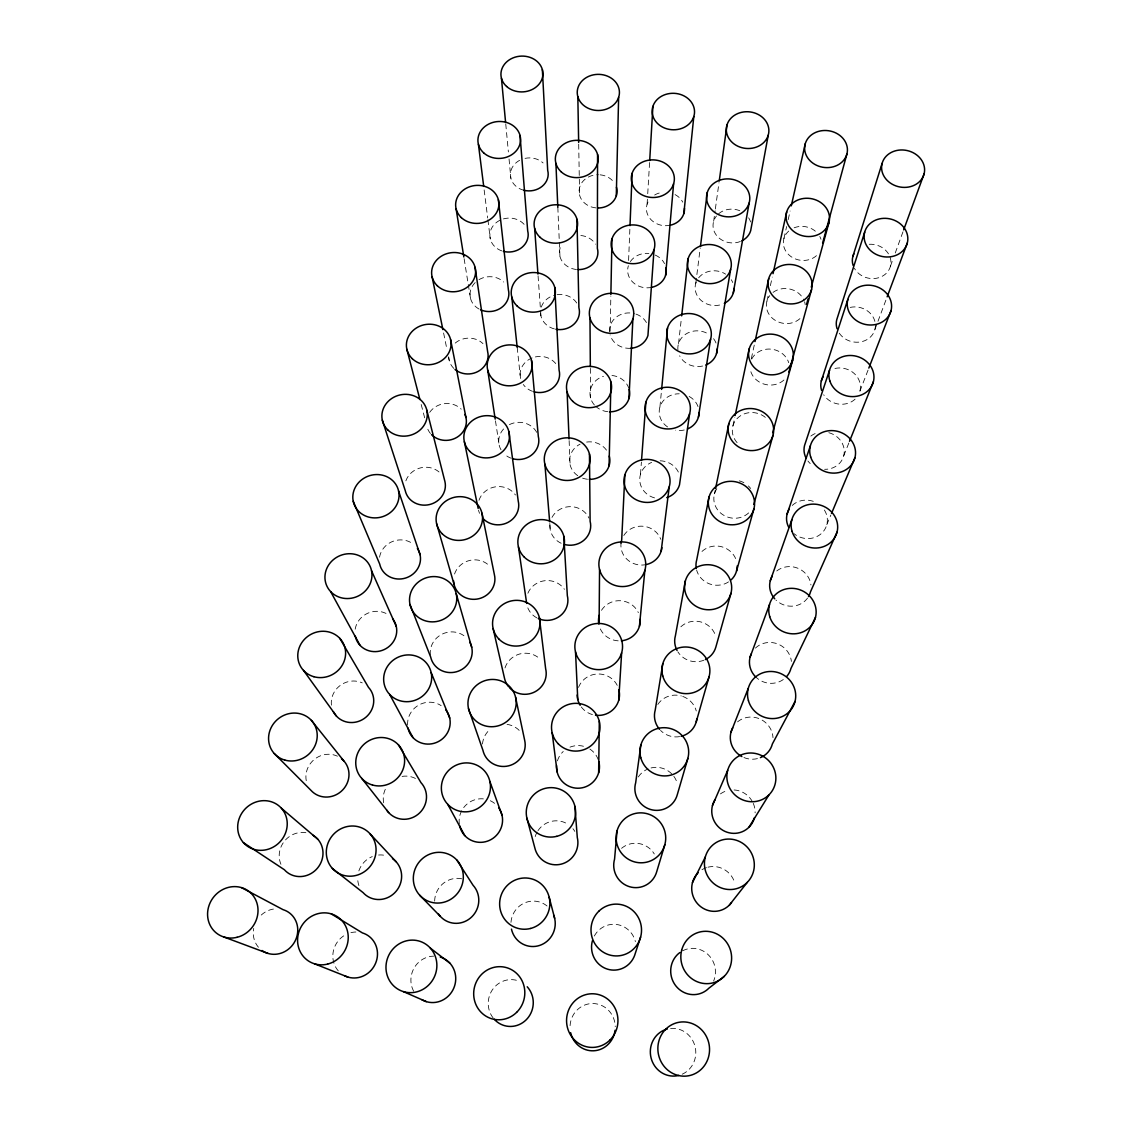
<?xml version="1.0" encoding="UTF-8"?>
<svg xmlns="http://www.w3.org/2000/svg" width="1132" height="1132" viewBox="0 0 1132 1132"><rect width="100%" height="100%" fill="white"/><g stroke="black" fill="none" stroke-linecap="round" stroke-linejoin="round"><path stroke-width="0.75" stroke-dasharray="5 3.75" d="M610.148 331.294L610.841 296.117M628.585 260.487L629.93 227.391M647.108 204.213L647.631 195.482M647.73 193.728L649.598 162.286M640.486 474.379L641.405 462.054M659.928 406.968L661.442 391.177M678.521 343.647L681.478 317.597M695.784 283.255L700.199 248.347M713.655 221.264L715.113 210.75M715.353 208.995L718.99 182.733M714.504 493.793L715.198 490.368M732.942 425.816L734.753 417.255M751.337 358.575L754.662 343.265M766.958 301.084L768.09 295.947M770.368 285.66L772.265 277.099M783.91 238.597L786.627 226.527M788.183 219.636L790.122 211.019M890.459 266.147L892.865 259.553M895.271 252.96L903.081 231.522M874.923 329.44L877.371 322.903M877.979 321.276L886.54 298.438M859.938 391.106L868.202 369.74M843.722 455.786L848.887 442.895M826.813 524.654L830.831 515.088M421.203 404.506L424.684 417.906M443.588 332.992L447.083 350.043M448.47 356.863L449.163 360.259M464.12 258.704L467.983 282.759M468.266 284.472L470.473 298.225M495.462 420.821L499.198 445.286M484.142 189.921L487.68 217.995M487.892 219.75L490.326 239.05M517.197 347.425L520.564 378.725A19.782 18.055 -3.6 0 1 532.111 357.924M505.735 123.855L508.381 151.943M509.046 158.961L510.872 178.276M549.798 523.493L550.378 530.469M538.068 275.84L540.969 316.182M557.821 207.298L559.958 256.525M569.127 440.617L570.132 464.997M578.693 144.217L579.612 195.27M590.352 368.353L590.564 397.87M618.199 640.839A20.857 20.079 3.7 0 1 599.097 625.501M601.488 610.318A20.857 20.079 3.7 0 1 620.605 600.738A20.857 20.079 3.7 0 1 638.363 612.638M592.432 714.589A21.168 20.716 0.8 0 1 581.041 706.637M578.523 687.421A21.168 20.716 0.8 0 1 617.237 685.355M557.425 760.86A21.494 21.324 -12.8 0 1 563.241 751.464M569.976 747.148A21.494 21.324 -12.8 0 1 584.055 746.413M589.857 749.059A21.494 21.324 -12.8 0 1 598.446 760.237M572.948 828.709A22.032 21.777 -68 0 1 574.83 831.412M535.21 836.576A22.032 21.777 -68 0 1 537.134 832.062M538.011 830.633A22.032 21.777 -68 0 1 568.193 824.407M510.971 922.368A22.753 22.131 -76.4 0 1 548.086 906.902M493.113 1017.923A23.461 22.484 -78.4 0 1 492.151 990.16A23.461 22.484 -78.4 0 1 517.366 980.538M679.625 736.621A21.338 20.829 21.2 0 1 660.564 730.437M657.805 704.458A21.338 20.829 21.2 0 1 681.294 695.954M682.766 696.421A21.338 20.829 21.2 0 1 696.265 710.953M621.567 848.321A22.215 21.89 73.4 0 1 654.282 853.952M703.962 660.197A20.999 20.192 15.7 0 1 677.842 651.82M680.856 626.788A20.999 20.192 15.7 0 1 715.82 636.538M570.075 1025.663A23.645 22.626 -89.7 0 1 593.126 1003.532A23.645 22.626 -89.7 0 1 615.256 1026.653M594.342 936.008A22.923 22.272 86.2 0 1 635.406 941.64M638.321 776.948A21.692 21.409 38.6 0 1 648.056 768.925M651.056 767.949A21.692 21.409 38.6 0 1 671.785 773.92M673.851 776.34A21.692 21.409 38.6 0 1 677.318 783.641M701.982 869.716A22.541 21.89 62.7 0 1 706.467 867.621M707.995 867.183A22.541 21.89 62.7 0 1 734.965 883.512M783.302 679.54A21.211 20.263 25.2 0 1 755.766 676.993M755.426 648.098A21.211 20.263 25.2 0 1 777.359 643.825A21.211 20.263 25.2 0 1 791.409 661.413M682.709 950.767A23.206 22.315 74.6 0 1 708.307 954.814A23.206 22.315 74.6 0 1 713.641 981.048M670.597 1028.45A23.899 22.711 81.1 0 1 695.048 1046.506A23.899 22.711 81.1 0 1 682.03 1074.296M757.435 758.61A21.593 20.857 33.3 0 1 743.328 757.28M737.555 721.862A21.593 20.857 33.3 0 1 759.954 718.976A21.593 20.857 33.3 0 1 773 737.682M720.447 793.9A22.003 21.395 46.5 0 1 727.706 790.546M734.116 789.966A22.003 21.395 46.5 0 1 752.511 801.838M753.247 803.338A22.003 21.395 46.5 0 1 755.129 812.833M504.999 667.951A21.112 20.489 -14.1 0 1 540.516 659.503M482.487 743.993A21.494 21.041 -28.8 0 1 489.335 730.027M507.065 724.381A21.494 21.041 -28.8 0 1 519.475 730.649M355.179 629.18A21.126 19.951 -25.4 0 1 387.399 614.195M331.421 705.165A21.55 20.433 -33.1 0 1 340.435 685.284A21.55 20.433 -33.1 0 1 362.254 682.879M430.372 655.301A21.112 20.22 -21.5 0 1 442.442 633.991A21.112 20.22 -21.5 0 1 466.724 638.094M454.555 574.009A20.73 19.669 -13.9 0 1 489.463 565.887M383.677 802.758A22.032 21.197 -43.8 0 1 385.616 788.608M402.101 776.396A22.032 21.197 -43.8 0 1 416.052 778.788M379.545 557.227A20.73 19.428 -18.9 0 1 412.699 543.657M258.45 947.258A23.277 21.734 -55.1 0 1 253.724 928.367M261.237 915.052A23.277 21.734 -55.1 0 1 276.562 908.77M280.934 864.296A22.654 21.324 -49.2 0 1 285.151 840.312A22.654 21.324 -49.2 0 1 308.413 833.265M306.248 780.684A22.06 20.885 -41.4 0 1 314.654 759.148A22.06 20.885 -41.4 0 1 337.435 756.19M358.929 885.592A22.64 21.635 -54 0 1 357.684 877.526M358.858 870.918A22.64 21.635 -54 0 1 372.258 856.584M378.569 855.028A22.64 21.635 -54 0 1 386.677 855.82M338.27 970.86A23.291 22.017 -60.6 0 1 344.652 935.258M350.92 932.669A23.291 22.017 -60.6 0 1 355.858 932.018M407.619 725.018A21.522 20.73 -31.8 0 1 418.557 705.179A21.522 20.73 -31.8 0 1 441.155 705.632M459.337 824.11A22.017 21.508 -49.2 0 1 484.255 798.966M490.312 800.734A22.017 21.508 -49.2 0 1 495.703 804.328M536.865 617.874A20.772 19.895 -6.6 0 1 526.918 605.153M527.88 593.253A20.772 19.895 -6.6 0 1 545.03 580.688A20.772 19.895 -6.6 0 1 564.443 589.305M434.646 901.129A22.668 21.918 -62.4 0 1 463.441 879.224M413.675 991.222A23.362 22.272 -68.4 0 1 433.655 956.144M807.555 598.064A20.857 19.64 20.4 0 1 775.929 600.059M776.75 570.967A20.857 19.64 20.4 0 1 797.876 568.25A20.857 19.64 20.4 0 1 810.937 584.961M850.189 307.409A19.697 17.546 13.5 0 1 874.031 318.899A19.697 17.546 13.5 0 1 864.622 340.76A19.697 17.546 13.5 0 1 839.166 333.034M834.949 368.466A19.966 18.027 14.5 0 1 855.424 374.692A19.966 18.027 14.5 0 1 858.877 394.035M855.084 399.172A19.966 18.027 14.5 0 1 823.672 394.799M554.355 328.917A19.499 17.574 -2 0 1 540.601 310.055M541.294 307.083A19.499 17.574 -2 0 1 555.458 294.985M557.071 294.688A19.499 17.574 -2 0 1 578.452 306.362M576.485 269.501A19.244 17.107 -0.9 0 1 561.458 244.922M580.843 235.498A19.244 17.107 -0.9 0 1 595.531 244.201M532.493 391.332A19.782 18.055 -3.6 0 1 523.267 384.512M535.351 356.934A19.782 18.055 -3.6 0 1 556.321 364.348M595.97 207.892A18.975 16.64 0.1 0 1 579.117 190.275A18.975 16.64 0.1 0 1 598.432 174.724M600.116 174.823A18.975 16.64 0.1 0 1 613.756 182.04M523.762 190.247A18.904 16.499 -2.8 0 1 510.419 175.46A18.904 16.499 -2.8 0 1 521.951 159.272M525.05 158.367A18.904 16.499 -2.8 0 1 543.077 162.937M561.161 543.261A20.433 19.286 -2.5 0 1 549.982 523.748M551.992 517.395A20.433 19.286 -2.5 0 1 570.797 506.655A20.433 19.286 -2.5 0 1 588.994 518.116M430.457 433.499A20.036 18.395 -10.3 0 1 426.849 426.283M429.679 412.345A20.036 18.395 -10.3 0 1 461.205 409.147M405.879 480.831A20.348 18.876 -13.7 0 1 440.164 473.02M607.714 411.694A19.852 18.211 0.9 0 1 595.517 406.162M594.399 405.001A19.852 18.211 0.9 0 1 603.455 376.319M611.959 375.484A19.852 18.211 0.9 0 1 628.614 387.696M453.833 368.424A19.725 17.886 -7.6 0 1 448.753 357.203M455.205 343.095A19.725 17.886 -7.6 0 1 482.954 343.619M479.572 513.334A20.376 19.102 -8.8 0 1 478.525 510.192M478.992 500.302A20.376 19.102 -8.8 0 1 495.66 486.802A20.376 19.102 -8.8 0 1 515.456 494.981M511.24 458.262A20.079 18.579 -5.8 0 1 504.037 453.762M501.009 449.828A20.079 18.579 -5.8 0 1 505.155 427.457M509.414 424.613A20.079 18.579 -5.8 0 1 537.856 434.9M719.627 305.046A19.428 17.362 6.1 0 1 699.152 298.438A19.428 17.362 6.1 0 1 697.722 279.109M698.642 277.835A19.428 17.362 6.1 0 1 725.598 274.128M731.258 279.731A19.428 17.362 6.1 0 1 732.729 282.533M702.604 366.032A19.683 17.843 6 0 1 679.625 355.816M677.898 349.845A19.683 17.843 6 0 1 687.676 333.034A19.683 17.843 6 0 1 708.774 334.265M713.556 338.68A19.683 17.843 6 0 1 716.471 344.354M670.285 225.226A19.06 16.768 3.1 0 1 649.768 218.25A19.06 16.768 3.1 0 1 649.98 198.977M654.65 195.015A19.06 16.768 3.1 0 1 660.678 192.652M675.068 194.591A19.06 16.768 3.1 0 1 682.766 202.147M587.48 479.246A20.15 18.763 -0.5 0 1 579.23 476.629M577.745 475.695A20.15 18.763 -0.5 0 1 580.079 444.14M586.631 442.06A20.15 18.763 -0.5 0 1 607.36 451.498M684.252 429.99A19.951 18.353 5.8 0 1 675.549 430.174M667.569 426.934A19.951 18.353 5.8 0 1 660.168 406.232A19.951 18.353 5.8 0 1 679.228 393.795M689.147 396.426A19.951 18.353 5.8 0 1 698.402 407.704M646.528 564.5A20.532 19.442 4.9 0 1 621.015 543.402M623.803 535.478A20.532 19.442 4.9 0 1 643.471 526.281A20.532 19.442 4.9 0 1 660.777 539.313M654.551 497.882A20.249 18.904 5.4 0 1 639.792 480.93A20.249 18.904 5.4 0 1 651.622 462.394M660.126 460.809A20.249 18.904 5.4 0 1 679.016 473.601M740.356 241.498A19.159 16.867 6.2 0 1 717.547 236.588A19.159 16.867 6.2 0 1 716.471 215.986M718.579 213.806A19.159 16.867 6.2 0 1 740.059 210.835M748.634 217.839A19.159 16.867 6.2 0 1 750.587 221.943M799.914 318.658A19.555 17.461 9.9 0 1 773.566 319.21A19.555 17.461 9.9 0 1 769.746 295.622M773.071 292.381A19.555 17.461 9.9 0 1 804.031 300.362M804.569 301.791A19.555 17.461 9.9 0 1 805.22 304.777M828.836 432.707A20.249 18.551 15.8 0 1 844.161 453.451A20.249 18.551 15.8 0 1 824.648 469.313M810.229 463.54A20.249 18.551 15.8 0 1 807.923 461.007M810.823 436.089A20.249 18.551 15.8 0 1 816.851 432.948M737.102 442.64A20.093 18.466 11 0 1 738.616 417.156A20.093 18.466 11 0 1 766.293 418.189M816.469 255.676A19.272 16.966 9.5 0 1 789.259 255.209A19.272 16.966 9.5 0 1 788.721 231.084M794.126 227.801A19.272 16.966 9.5 0 1 815.818 231.579M819.78 236.503A19.272 16.966 9.5 0 1 820.997 239.276M728.541 581.89A20.673 19.569 13.2 0 1 696.675 570.245M701.996 551.44A20.673 19.569 13.2 0 1 736.451 560.878M748.662 512.909A20.376 19.018 11.9 0 1 720.504 512.952A20.376 19.018 11.9 0 1 718.551 486.534M739.253 480.859A20.376 19.018 11.9 0 1 745.677 483.774M748.379 485.939A20.376 19.018 11.9 0 1 750.658 488.486M651.777 287.33A19.329 17.235 2.6 0 1 633.142 282.505A19.329 17.235 2.6 0 1 628.373 265.723M630.354 261.605A19.329 17.235 2.6 0 1 648.877 253.441M655.244 255.082A19.329 17.235 2.6 0 1 664.541 263.6M630.552 348.302A19.584 17.716 1.9 0 1 610.077 334.789M609.554 331.775A19.584 17.716 1.9 0 1 634.401 313.606M635.972 314.088A19.584 17.716 1.9 0 1 646.938 323.455M501.801 250.88A19.173 16.952 -4.1 0 1 494.245 224.49A19.173 16.952 -4.1 0 1 525.092 225.537M479.006 309.022A19.442 17.405 -5.6 0 1 476.346 281.514M478.992 279.646A19.442 17.405 -5.6 0 1 503.712 282.024M783.938 380.012A19.81 17.942 10.4 0 1 763.251 383.847A19.81 17.942 10.4 0 1 750.077 368.211M751.719 359.085A19.81 17.942 10.4 0 1 771.147 349.151A19.81 17.942 10.4 0 1 788.721 362.693M869.249 244.286A19.414 17.051 12.6 0 1 890.403 258.308A19.414 17.051 12.6 0 1 878.276 277.849A19.414 17.051 12.6 0 1 854.377 268.27M824.379 510.023A20.56 19.102 17.7 0 1 820.318 534.431A20.56 19.102 17.7 0 1 793.9 533.611M792.244 505.438A20.56 19.102 17.7 0 1 815.111 502.07"/><path stroke-width="1.5" d="M597.569 154.433L597.356 248.361A19.244 17.107 -0.9 0 1 578.211 269.6M599.111 623.746L599.55 569.481M598.644 772.774L599.309 721.409M610.87 294.447L611.973 238.824M609.087 465.761L610.926 381.993M616.289 195.935L618.624 97.394A21.098 18.07 0.1 0 0 593.21 74.896A21.098 18.07 0.1 0 0 583.178 104.993A21.098 18.07 0.1 0 0 618.624 97.394M630 225.636L632.123 173.366M624.878 474.803L621.68 540.12A20.532 19.442 4.9 0 0 621.015 543.402M628.953 398.606L632.901 318.814A22.187 20.008 0.9 0 0 606.073 293.91A22.187 20.008 0.9 0 0 595.63 327.233A22.187 20.008 0.9 0 0 632.901 318.814M649.697 160.546L652.909 106.38M618.709 700.397L621.638 652.881A23.843 23.093 0.6 0 0 592.899 624.142A23.843 23.093 0.6 0 0 581.579 662.616A23.843 23.093 0.6 0 0 621.638 652.881M654.027 249.634A21.848 19.386 1.8 0 1 617.393 257.785A21.848 19.386 1.8 0 1 627.51 225.494A21.848 19.386 1.8 0 1 654.027 249.634L647.943 335.511A19.584 17.716 1.9 0 1 630.552 348.302M641.533 460.285L645.891 402.2M665.588 275.331L673.597 183.865A21.536 18.805 2.4 0 0 647.363 160.433A21.536 18.805 2.4 0 0 637.528 191.775A21.536 18.805 2.4 0 0 673.597 183.865M617.067 830.747L614.563 859.16A22.215 21.89 73.4 0 0 629.689 886.766A22.215 21.89 73.4 0 0 656.758 871.555L664.824 844.684M661.612 389.422L667.54 328.011M639.41 626.307L644.872 570.387A23.447 22.315 3.1 0 0 616.487 542.61A23.447 22.315 3.1 0 0 605.549 579.782A23.447 22.315 3.1 0 0 644.872 570.387M683.855 213.566L693.803 116.554A21.197 18.225 2.9 0 0 667.866 93.843A21.197 18.225 2.9 0 0 658.329 124.223A21.197 18.225 2.9 0 0 693.803 116.554M681.676 315.856L688.171 258.535M661.201 550.973L669.238 486.817A23.036 21.522 4.4 0 0 641.207 460.017A23.036 21.522 4.4 0 0 630.651 495.873A23.036 21.522 4.4 0 0 669.238 486.817M700.425 246.606L707.274 192.497M640.853 744.969L635.675 782.764A21.692 21.409 38.6 0 0 650.674 809.522A21.692 21.409 38.6 0 0 677.261 794.777L687.86 758.44M719.23 180.979L726.985 124.93M689.6 413.831A22.682 20.843 5 0 1 651.65 422.604A22.682 20.843 5 0 1 661.895 387.866A22.682 20.843 5 0 1 689.6 413.831L679.483 484.921A20.249 18.904 5.4 0 1 666.72 497.627M698.402 417.213L710.585 339.26A22.315 20.164 5.3 0 0 683.219 314.13A22.315 20.164 5.3 0 0 673.299 347.75A22.315 20.164 5.3 0 0 710.585 339.26M662.8 663.72L655.216 710.118A21.338 20.829 21.2 0 0 659.517 729.291M716.514 353.608L730.621 269.444A21.975 19.541 5.6 0 0 703.552 245.092A21.975 19.541 5.6 0 0 693.944 277.68A21.975 19.541 5.6 0 0 730.621 269.444M733.295 292.947L749.115 203.081A21.65 18.961 5.7 0 0 722.358 179.45A21.65 18.961 5.7 0 0 713.033 211.076A21.65 18.961 5.7 0 0 749.115 203.081M685.384 580.843L675.408 635.717A20.999 20.192 15.7 0 0 677.049 650.461M768.232 135.189A21.324 18.367 5.9 0 1 732.744 142.915A21.324 18.367 5.9 0 1 741.785 112.28A21.324 18.367 5.9 0 1 768.232 135.189L750.686 230.687A19.159 16.867 6.2 0 1 741.87 240.833M709.071 496.906L696.675 560.085A20.673 19.569 13.2 0 0 696.293 568.604M715.551 488.656L728.852 423.609M735.121 415.543L749.243 348.727M755.03 341.553L768.713 278.613M773.029 273.675L786.683 211.981M791.282 205.854L805.248 143.806M822.61 243.069L846.863 154.15A21.466 18.48 9 0 0 819.879 131.043A21.466 18.48 9 0 0 811.361 161.961A21.466 18.48 9 0 0 846.863 154.15M806.635 304.069L808.036 298.99M811.276 287.118L828.921 222.664A21.805 19.074 9.3 0 0 801.612 198.822A21.805 19.074 9.3 0 0 792.81 230.716A21.805 19.074 9.3 0 0 828.921 222.664M788.905 372.018L811.545 289.622A22.131 19.669 9.7 0 0 783.91 265.044A22.131 19.669 9.7 0 0 774.868 297.928A22.131 19.669 9.7 0 0 811.545 289.622M772.675 432.764L792.711 360.089A22.484 20.305 10.1 0 0 764.751 334.718A22.484 20.305 10.1 0 0 755.412 368.65A22.484 20.305 10.1 0 0 792.711 360.089M753.841 504.433L772.986 435.353A22.852 20.984 10.8 0 0 744.672 409.147A22.852 20.984 10.8 0 0 735.036 444.211A22.852 20.984 10.8 0 0 772.986 435.353M736.536 571.037L753.87 509.032A23.206 21.678 11.8 0 0 725.202 481.977A23.206 21.678 11.8 0 0 715.254 518.187A23.206 21.678 11.8 0 0 753.87 509.032M730.918 593.409A23.616 22.47 13.5 0 1 691.567 602.903A23.616 22.47 13.5 0 1 701.882 565.377A23.616 22.47 13.5 0 1 730.918 593.409L715.863 647.023A20.999 20.192 15.7 0 1 705.406 659.546M696.251 721.763L709.085 676.738M852.821 256.568L882.111 163.39M864.678 232.187L836.789 319.578A19.697 17.546 13.5 0 0 837.072 328.719M821.323 380.975L847.826 299.456M640.585 937.14L635.25 953.498A22.923 22.272 86.2 0 1 607.686 969.218A22.923 22.272 86.2 0 1 592.432 940.706M829.515 370.235L804.583 445.371A20.249 18.551 15.8 0 0 806.069 458.092M787.136 513.928L810.371 445.838M770.269 580.801L791.792 519.857M903.676 229.881L924.108 173.833A21.65 18.593 12 0 0 896.586 150.514A21.65 18.593 12 0 0 888.578 181.7A21.65 18.593 12 0 0 924.108 173.833M750.091 657.112L769.491 604.644M887.148 296.81L907.312 242.97A21.989 19.187 12.7 0 0 879.437 218.9A21.989 19.187 12.7 0 0 871.173 251.106A21.989 19.187 12.7 0 0 907.312 242.97M868.838 368.084L891.054 310.564A22.329 19.782 13.6 0 0 862.853 285.759A22.329 19.782 13.6 0 0 854.349 318.955A22.329 19.782 13.6 0 0 891.054 310.564M730.975 732.178L748.266 688.355M849.524 441.282L873.395 381.696M831.496 513.489L854.929 457.696M712.481 805.503L727.65 770.453M837.029 532.111L810.484 591.838A20.857 19.64 20.4 0 1 808.517 596.592M815.479 617.336L790.914 668.517A21.211 20.263 25.2 0 1 786.811 676.342M692.459 882.606L705.264 857.136M795.018 701.5L772.378 743.936A21.593 20.857 33.3 0 1 760.407 757.633M748.931 827.28L768.939 794.905A24.833 24.055 39.9 0 0 757.379 753.94A24.833 24.055 39.9 0 0 727.777 783.259A24.833 24.055 39.9 0 0 768.939 794.905M729.404 905.076L747.177 882.451M724.282 976.322L708.943 988.137A23.206 22.315 74.6 0 1 676.115 986.227A23.206 22.315 74.6 0 1 679.823 952.564M223.966 937.027L267.916 953.413M314.484 963.799L347.878 977.072M403.388 991.618L426.325 1001.636M241.54 887.63L283.057 909.661A23.277 21.734 -55.1 0 1 295.056 941.117A23.277 21.734 -55.1 0 1 262.058 950.526M331.266 913.878L362.396 932.909A23.291 22.017 -60.6 0 1 375.683 963.035A23.291 22.017 -60.6 0 1 344.85 975.883M243.408 842.633L284.373 869.73A22.654 21.324 -49.2 0 0 317.611 867.975A22.654 21.324 -49.2 0 0 312.786 835.133M430.372 948.135A26.489 25.229 -65.4 0 1 416.675 991.887A26.489 25.229 -65.4 0 1 387.229 959.158A26.489 25.229 -65.4 0 1 430.372 948.135L449.942 963.233M332.341 868.414L363.089 892.61A22.64 21.635 -54 0 0 395.917 891.507A22.64 21.635 -54 0 0 392.493 858.594M281.401 808.234A25.64 23.97 -46.1 0 1 266.841 849.608A25.64 23.97 -46.1 0 1 239.149 818.648A25.64 23.97 -46.1 0 1 281.401 808.234L317.724 839.137M274.284 753.558L311.059 790.433A22.06 20.885 -41.4 0 0 342.656 789.98A22.06 20.885 -41.4 0 0 341.496 758.695M419.675 895.2L440.32 916.368M369.909 833.661A25.612 24.366 -50 0 1 356.014 875.461A25.612 24.366 -50 0 1 327.629 844.175A25.612 24.366 -50 0 1 369.909 833.661L396.115 861.749M311.399 720.377L343.732 760.789M361.773 778.42L388.658 812.592M303.503 670.413L336.445 716.103M456.847 860.065A25.626 24.748 -57.4 0 1 443.603 902.317A25.626 24.748 -57.4 0 1 414.51 870.706A25.626 24.748 -57.4 0 1 456.847 860.065L473.02 885.21A22.668 21.918 -62.4 0 1 470.304 918.193A22.668 21.918 -62.4 0 1 438.325 913.793M398.492 744.898L421.005 782.693A22.032 21.197 -43.8 0 1 418.005 814.347A22.032 21.197 -43.8 0 1 386.734 810.13M339.798 638.335L368.48 687.35A21.55 20.433 -33.1 0 1 364.207 718.523A21.55 20.433 -33.1 0 1 333.388 711.717M330.629 591.597L360.075 645.396M447.692 804.258L464.771 835.6M389.663 694.44L412.982 737.611M371.522 570.684A23.758 22.173 -23.1 0 1 340.874 597.696A23.758 22.173 -23.1 0 1 332.95 560.029A23.758 22.173 -23.1 0 1 371.522 570.684L396.327 626.576M353.241 501.306L379.701 564.047A20.73 19.428 -18.9 0 0 407.478 577.362A20.73 19.428 -18.9 0 0 417.397 548.482M431.165 672.606A24.253 23.164 -27.7 0 1 400.204 700.807A24.253 23.164 -27.7 0 1 391.63 661.484A24.253 23.164 -27.7 0 1 431.165 672.606L449.715 718.07M409.996 604.53L430.669 656.999A21.112 20.22 -21.5 0 0 458.262 671.191A21.112 20.22 -21.5 0 0 469.851 642.353M489.873 781.42A24.833 24.182 -41.4 0 1 458.559 810.908A24.833 24.182 -41.4 0 1 449.291 769.802A24.833 24.182 -41.4 0 1 489.873 781.42L502.028 815.266M468.492 708.618L482.925 750.29A21.494 21.041 -28.8 0 0 508.523 765.869A21.494 21.041 -28.8 0 0 524.654 740.201L515.598 697.34A24.239 23.546 -22.8 0 0 475.652 686.091A24.239 23.546 -22.8 0 0 484.963 725.824A24.239 23.546 -22.8 0 0 515.598 697.34M398.577 490.963A23.263 21.508 -17.2 0 1 368.608 517.069A23.263 21.508 -17.2 0 1 360.599 480.661A23.263 21.508 -17.2 0 1 398.577 490.963L420.057 554.708M382.319 420.156L405.256 490.651A20.348 18.876 -13.7 0 0 429.269 504.617A20.348 18.876 -13.7 0 0 444.933 481.595L426.821 410.166M436.598 523.663L454.031 584.225M456.224 593.72A23.744 22.513 -18.8 0 1 425.901 621.001A23.744 22.513 -18.8 0 1 417.269 582.952A23.744 22.513 -18.8 0 1 456.224 593.72L471.704 647.292M526.889 818.139L534.842 847.953A22.032 21.777 -68 0 0 561.132 864.155A22.032 21.777 -68 0 0 577.292 837.468L574.914 806.352M406.841 349.236L419.887 399.483M549.218 897.379L554.652 918.293M493.113 628.557L504.575 678.577A21.112 20.489 -14.1 0 0 508.664 686.813M464.361 441.735L478.171 508.48M432.084 276.76L442.895 329.582M481.977 513.221L494.415 574.801A20.73 19.669 -13.9 0 1 476.926 599.097A20.73 19.669 -13.9 0 1 453.578 580.857M450.593 339.558L465.945 417.482M456.097 208.868L463.837 256.978M487.722 370.15L495.193 419.081M475.086 267.378L487.651 351.712A19.725 17.886 -7.6 0 1 478.213 371.367A19.725 17.886 -7.6 0 1 455.007 369.485M518.428 546.883L526.677 603.441M508.891 431.646L518.23 501.066A20.376 19.102 -8.8 0 1 507.858 522.46A20.376 19.102 -8.8 0 1 483.392 518.909M552.161 732.8L557.114 771.897M478.412 144.302L483.704 186.412M539.384 617.648L545.652 668.786A21.112 20.489 -14.1 0 1 509.669 687.931M498.391 199.77L508.395 289.905A19.442 17.405 -5.6 0 1 501.32 307.692A19.442 17.405 -5.6 0 1 480.506 309.772M511.777 296.994L517.197 347.425M501.434 78.207L505.565 122.1M531.502 360.386L538.308 436.414A20.079 18.579 -5.8 0 1 532.45 454.328A20.079 18.579 -5.8 0 1 512.853 458.771M544.888 464.134L549.657 521.739M520.041 135.472L527.696 230.942A19.173 16.952 -4.1 0 1 522.078 247.285A19.173 16.952 -4.1 0 1 503.344 251.346M534.672 228.48L537.941 274.085M563.849 536.342L567.33 595.644A20.772 19.895 -6.6 0 1 560.241 615.808A20.772 19.895 -6.6 0 1 538.28 618.567M542.37 69.646L547.69 170.394A18.904 16.499 -2.8 0 1 542.214 186.285A18.904 16.499 -2.8 0 1 523.762 190.247M554.807 287.542L559.067 370.107A19.782 18.055 -3.6 0 1 553.378 387.498A19.782 18.055 -3.6 0 1 534.078 391.828M575.523 651.947L577.773 699.562M555.911 163.348L557.821 207.298M567.104 391.87L569.056 438.876M576.995 219.311L578.905 307.791A19.499 17.574 -2 0 1 555.968 329.27M577.829 96.673L578.664 142.448M589.461 453.96L590.112 521.258A20.433 19.286 -2.5 0 1 584.353 539.851A20.433 19.286 -2.5 0 1 564.443 544.464M589.984 318.007L590.338 366.612M640.132 619.331A20.857 20.079 3.7 0 1 621.397 640.783M598.743 623.817A20.857 20.079 3.7 0 1 599.309 615.101M618.879 689.685A21.168 20.716 0.8 0 1 595.489 715.226M580.164 705.307A21.168 20.716 0.8 0 1 577.178 694.977M598.87 761.723A21.494 21.324 -12.8 0 1 579.881 788.141A21.494 21.324 -12.8 0 1 556.576 765.543M553.661 915.123A22.753 22.131 -76.4 0 1 539.667 945.418A22.753 22.131 -76.4 0 1 511.466 929.131M527.215 986.779A23.461 22.484 -78.4 0 1 526.055 1019.946A23.461 22.484 -78.4 0 1 494.189 1019.196M696.845 718.749A21.338 20.829 21.2 0 1 681.139 736.309M615.072 1030.262A23.645 22.626 -89.7 0 1 593.833 1050.779A23.645 22.626 -89.7 0 1 570.655 1032.709M731.513 902.6A22.541 21.89 62.7 0 1 699.406 905.6A22.541 21.89 62.7 0 1 698.161 872.73M755.766 676.993A21.211 20.263 25.2 0 1 751.294 653.829M678.86 1075.4A23.899 22.711 81.1 0 1 651.07 1057.911A23.899 22.711 81.1 0 1 667.314 1029.016M741.856 756.558A21.593 20.857 33.3 0 1 732.687 727.848M754.45 817.615A22.003 21.395 46.5 0 1 724.904 831.369A22.003 21.395 46.5 0 1 715.042 799.631M392.62 618.737A21.126 19.951 -25.4 0 1 384.272 649.542A21.126 19.951 -25.4 0 1 355.307 636.198M445.697 709.736A21.522 20.73 -31.8 0 1 437.815 741.87A21.522 20.73 -31.8 0 1 408.015 728.06M440.235 957.049A23.362 22.272 -68.4 0 1 453.72 988.278A23.362 22.272 -68.4 0 1 421.755 999.627M498.802 807.88A22.017 21.508 -49.2 0 1 489.406 840.383A22.017 21.508 -49.2 0 1 459.606 825.667M774.727 598.786A20.857 19.64 20.4 0 1 772.265 576.089M821.577 390.37A19.966 18.027 14.5 0 1 823.176 376.645M616.459 187.332A18.975 16.64 0.1 0 1 597.668 207.991M464.912 414.468A20.036 18.395 -10.3 0 1 457.017 437.277A20.036 18.395 -10.3 0 1 431.547 434.674M629.095 389.167A19.852 18.211 0.9 0 1 609.483 411.807M733.918 288.462A19.428 17.362 6.1 0 1 724.31 303.376M717.164 348.996A19.683 17.843 6 0 1 705.802 365.028M684.492 208.33A19.06 16.768 3.1 0 1 670.285 225.226M609.285 456.04A20.15 18.763 -0.5 0 1 589.277 479.345M699.081 412.473A19.951 18.353 5.8 0 1 687.492 428.971M661.852 547.676A20.532 19.442 4.9 0 1 646.528 564.5M737.201 565.958A20.673 19.569 13.2 0 1 731.258 579.754M665.998 267.845A19.329 17.235 2.6 0 1 651.777 287.33M853.132 265.454A19.414 17.051 12.6 0 1 853.868 253.823M788.579 527.031A20.56 19.102 17.7 0 1 789.089 509.343M829.869 381.017A22.682 20.418 14.7 0 0 867.904 390.851A22.682 20.418 14.7 0 0 856.528 356.283A22.682 20.418 14.7 0 0 829.869 381.017M810.682 457.003A23.065 21.098 16.3 0 0 849.311 467.162A23.065 21.098 16.3 0 0 837.878 431.419A23.065 21.098 16.3 0 0 810.682 457.003M792.075 531.389A23.432 21.777 18.5 0 0 831.284 541.874A23.432 21.777 18.5 0 0 819.823 504.971A23.432 21.777 18.5 0 0 792.075 531.389M769.718 616.586A23.885 22.569 22.3 0 0 809.578 627.468A23.885 22.569 22.3 0 0 798.088 589.206A23.885 22.569 22.3 0 0 769.718 616.586M748.45 700.736A24.338 23.333 28.8 0 0 788.962 712A24.338 23.333 28.8 0 0 777.429 672.38A24.338 23.333 28.8 0 0 748.45 700.736M705.236 857.278A25.456 24.72 56.9 0 0 735.998 888.804A25.456 24.72 56.9 0 0 746.879 846.793A25.456 24.72 56.9 0 0 705.236 857.278M681.676 950.201A26.277 25.3 71.8 0 0 712.863 982.901A26.277 25.3 71.8 0 0 724.14 939.334A26.277 25.3 71.8 0 0 681.676 950.201M665.503 1029.427A27.182 25.81 79.8 0 0 676.894 1075.089A27.182 25.81 79.8 0 0 708.703 1042.614A27.182 25.81 79.8 0 0 665.503 1029.427M662.758 675.974A24.041 23.263 17 0 0 702.873 687.11A24.041 23.263 17 0 0 692.105 647.9A24.041 23.263 17 0 0 662.758 675.974M640.754 757.648A24.465 24.041 26.7 0 0 681.492 769.166A24.465 24.041 26.7 0 0 670.71 728.626A24.465 24.041 26.7 0 0 640.754 757.648M617.025 830.888A25.031 24.748 63.7 0 0 647.08 862.075A25.031 24.748 63.7 0 0 658.64 820.516A25.031 24.748 63.7 0 0 617.025 830.888M598.729 911.302A25.909 25.258 85.2 0 0 609.285 954.899A25.909 25.258 85.2 0 0 640.783 923.882A25.909 25.258 85.2 0 0 598.729 911.302M610.063 1039.94A26.843 25.711 -89.7 0 0 599.408 994.816A26.843 25.711 -89.7 0 0 567.302 1027.035A26.843 25.711 -89.7 0 0 610.063 1039.94M506.598 86.457A21.013 17.914 -2.7 0 0 542.03 78.929A21.013 17.914 -2.7 0 0 517.126 56.628A21.013 17.914 -2.7 0 0 506.598 86.457M561.302 171.937A21.423 18.65 -0.8 0 0 597.342 164.083A21.423 18.65 -0.8 0 0 571.646 140.877A21.423 18.65 -0.8 0 0 561.302 171.937M483.619 152.806A21.352 18.466 -3.9 0 0 519.645 145.037A21.352 18.466 -3.9 0 0 494.472 122.03A21.352 18.466 -3.9 0 0 483.619 152.806M540.091 237.338A21.749 19.202 -1.9 0 0 576.712 229.258A21.749 19.202 -1.9 0 0 550.746 205.345A21.749 19.202 -1.9 0 0 540.091 237.338M461.347 217.627A21.678 19.018 -5.3 0 0 497.938 209.618A21.678 19.018 -5.3 0 0 472.511 185.931A21.678 19.018 -5.3 0 0 461.347 217.627M517.239 306.135A22.102 19.81 -3.3 0 0 554.468 297.787A22.102 19.81 -3.3 0 0 528.22 273.123A22.102 19.81 -3.3 0 0 517.239 306.135M437.362 285.802A22.032 19.598 -7.1 0 0 474.577 277.538A22.032 19.598 -7.1 0 0 448.88 253.101A22.032 19.598 -7.1 0 0 437.362 285.802M572.806 401.393A22.555 20.673 -0.4 0 0 610.714 392.691A22.555 20.673 -0.4 0 0 583.588 366.966A22.555 20.673 -0.4 0 0 572.806 401.393M493.227 379.588A22.47 20.447 -5.3 0 0 531.106 370.971A22.47 20.447 -5.3 0 0 504.561 345.501A22.47 20.447 -5.3 0 0 493.227 379.588M412.161 358.589A22.414 20.22 -9.5 0 0 450.012 350.057A22.414 20.22 -9.5 0 0 424.047 324.813A22.414 20.22 -9.5 0 0 412.161 358.589M550.633 473.983A22.923 21.324 -2.3 0 0 589.192 464.997A22.923 21.324 -2.3 0 0 561.755 438.452A22.923 21.324 -2.3 0 0 550.633 473.983M469.907 451.47A22.838 21.084 -8 0 0 508.438 442.584A22.838 21.084 -8 0 0 481.595 416.293A22.838 21.084 -8 0 0 469.907 451.47M387.668 429.806A22.81 20.829 -12.6 0 0 426.17 420.991A22.81 20.829 -12.6 0 0 399.921 394.955A22.81 20.829 -12.6 0 0 387.668 429.806M524.229 557.071A23.333 22.088 -5.7 0 0 563.524 547.775A23.333 22.088 -5.7 0 0 535.747 520.267A23.333 22.088 -5.7 0 0 524.229 557.071M442.188 533.752A23.291 21.805 -12.4 0 0 481.454 524.555A23.291 21.805 -12.4 0 0 454.286 497.316A23.291 21.805 -12.4 0 0 442.188 533.752M498.957 639.113A23.772 22.838 -11.7 0 0 538.988 629.477A23.772 22.838 -11.7 0 0 510.872 601.021A23.772 22.838 -11.7 0 0 498.957 639.113M558.274 743.823A24.253 23.871 -7.2 0 0 599.054 733.777A24.253 23.871 -7.2 0 0 569.962 704.047A24.253 23.871 -7.2 0 0 558.274 743.823M313.889 676.724A24.281 22.782 -30 0 0 345.189 648.806A24.281 22.782 -30 0 0 306.036 637.783A24.281 22.782 -30 0 0 313.889 676.724M556.689 836.35A24.805 24.579 -51.3 0 0 568.83 795.188A24.805 24.579 -51.3 0 0 527.271 805.545A24.805 24.579 -51.3 0 0 556.689 836.35M372.47 785.014A24.862 23.786 -39.1 0 0 404.124 755.836A24.862 23.786 -39.1 0 0 363.966 744.318A24.862 23.786 -39.1 0 0 372.47 785.014M284.797 760.081A24.904 23.39 -38.1 0 0 316.819 731.201A24.904 23.39 -38.1 0 0 277.057 719.811A24.904 23.39 -38.1 0 0 284.797 760.081M530.498 928.481A25.696 25.074 -72.5 0 0 543.077 885.804A25.696 25.074 -72.5 0 0 500.698 896.544A25.696 25.074 -72.5 0 0 530.498 928.481M516.617 1012.376A26.616 25.512 -76.5 0 0 506.825 967.718A26.616 25.512 -76.5 0 0 474.308 999.598A26.616 25.512 -76.5 0 0 516.617 1012.376M327.686 964.068A26.432 24.876 -57.6 0 0 342.062 920.783A26.432 24.876 -57.6 0 0 298.975 931.678A26.432 24.876 -57.6 0 0 327.686 964.068M237.097 937.296A26.418 24.494 -52.5 0 0 252.167 894.464A26.418 24.494 -52.5 0 0 209.109 905.26A26.418 24.494 -52.5 0 0 237.097 937.296"/></g></svg>
